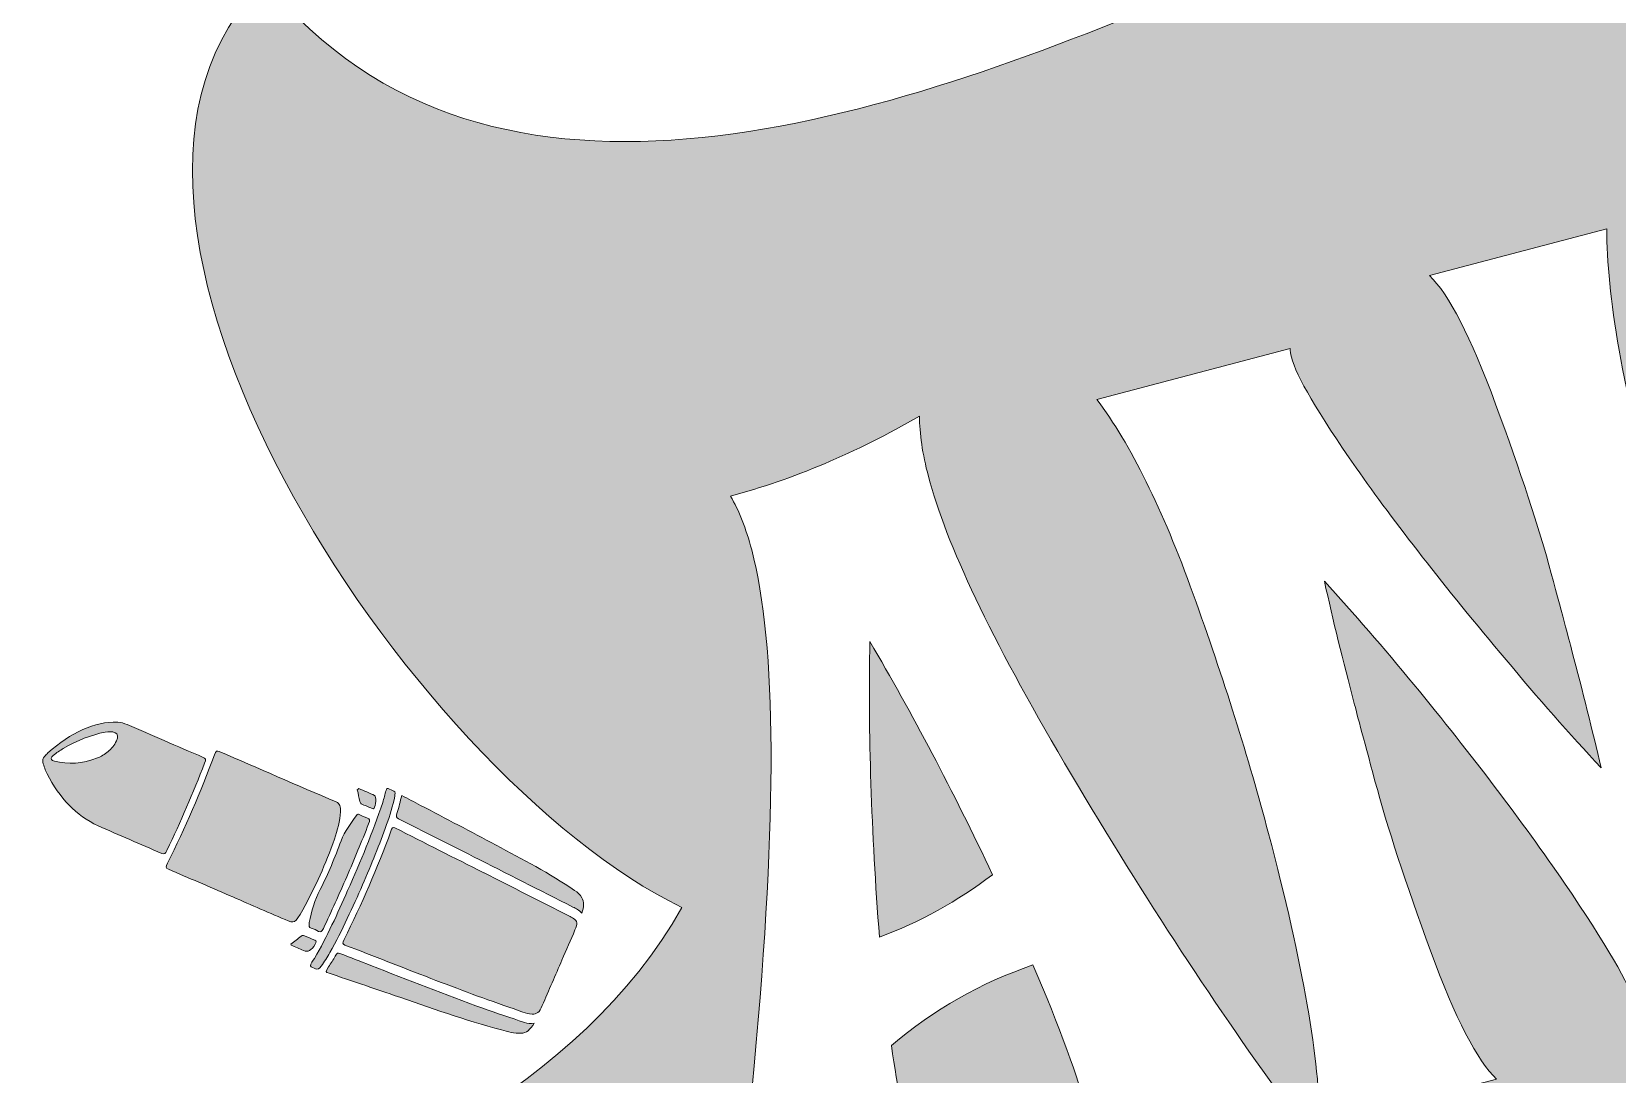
# Model space of a CAD drawing. Header units: inches. Extents: x 188 to 891, y -989 to -92.
# Drawn here: x 188 to 538.8, y -633.9 to -403.1 of the extents above; entities that cross this region are included whole.
import ezdxf

# ---------------------------------------------------------------- set-up
doc = ezdxf.new("R2010")
doc.units = ezdxf.units.IN
doc.header["$MEASUREMENT"] = 0
doc.layers.add('Layer 1', color=7, linetype='Continuous')

# ---------------------------------------------------------------- blocks, each defined once
blk = doc.blocks.new('block 4')
at = {"layer": 'Layer 1', "true_color": 0xbe1e2f}
h = blk.add_hatch(color=242, dxfattribs=at)
h.dxf.hatch_style = 2
edge = h.paths.add_edge_path()
edge.add_spline(control_points=[(217.31, -560.08), (220.19, -561.32), (223.06, -562.58), (225.96, -563.79), (226.45, -564), (226.58, -564.23), (226.25, -565.09), (223.73, -571.63), (220.96, -578.06), (217.91, -584.37), (217.55, -585.11), (217.32, -585.28), (216.82, -585.07), (212.11, -583), (207.36, -581.02), (202.67, -578.91), (197.86, -576.73), (194.17, -572.77), (191.41, -567.42), (191.01, -566.65), (190.69, -565.8), (190.47, -564.86), (190.36, -564.39), (190.45, -563.99), (190.83, -563.59), (191.08, -563.32), (191.32, -563.02), (191.58, -562.79), (196.69, -558.34), (201.84, -555.79), (207.03, -556.01), (207.77, -556.04), (208.46, -556.24), (209.12, -556.53), (211.85, -557.72), (214.58, -558.9), (217.31, -560.08)], knot_values=[0, 0, 0, 0, 1, 1, 1, 2, 2, 2, 3, 3, 3, 4, 4, 4, 5, 5, 5, 6, 6, 6, 7, 7, 7, 8, 8, 8, 9, 9, 9, 10, 10, 10, 11, 11, 11, 12, 12, 12, 12], degree=3, periodic=1)
edge = h.paths.add_edge_path()
edge.add_spline(control_points=[(193.06, -564.64), (196.03, -565.38), (199.18, -565.25), (202.55, -563.91), (203.34, -563.59), (204.12, -563.14), (204.88, -562.52), (205.62, -561.9), (206.28, -561.16), (206.73, -560.14), (207.14, -559.21), (207.05, -558.63), (206.46, -558.34), (205.8, -558), (205.03, -558.08), (204.26, -558.22), (201.18, -558.77), (198.08, -560.06), (194.99, -561.82), (194.23, -562.26), (193.48, -562.75), (192.75, -563.36), (192.2, -563.83), (192.22, -564.18), (192.62, -564.45), (192.75, -564.54), (192.91, -564.58), (193.06, -564.64)], knot_values=[0, 0, 0, 0, 1, 1, 1, 2, 2, 2, 3, 3, 3, 4, 4, 4, 5, 5, 5, 6, 6, 6, 7, 7, 7, 8, 8, 8, 9, 9, 9, 9], degree=3, periodic=1)
h = blk.add_hatch(color=242, dxfattribs=at)
h.dxf.hatch_style = 2
edge = h.paths.add_edge_path()
edge.add_spline(control_points=[(231.72, -594.36), (227.23, -592.42), (222.75, -590.46), (218.24, -588.56), (217.65, -588.31), (217.65, -588.01), (218.06, -587.18), (221.97, -579.39), (225.41, -571.4), (228.42, -563.22), (228.73, -562.36), (228.97, -562.25), (229.49, -562.48), (238.1, -566.23), (246.71, -569.96), (255.35, -573.64), (256.16, -573.99), (256.38, -574.73), (256.32, -575.84), (256.23, -577.85), (255.67, -579.89), (254.97, -581.9), (253.08, -587.31), (250.76, -592.53), (247.96, -597.52), (246.22, -600.62), (246.17, -600.61), (244.04, -599.69), (239.93, -597.91), (235.82, -596.14), (231.72, -594.36)], knot_values=[0, 0, 0, 0, 1, 1, 1, 2, 2, 2, 3, 3, 3, 4, 4, 4, 5, 5, 5, 6, 6, 6, 7, 7, 7, 8, 8, 8, 9, 9, 9, 10, 10, 10, 10], degree=3, periodic=1)
h = blk.add_hatch(color=242, dxfattribs=at)
h.dxf.hatch_style = 2
edge = h.paths.add_edge_path()
edge.add_spline(control_points=[(261.19, -592.04), (259.05, -596.86), (256.76, -602.07), (253.97, -607.01), (253.38, -608.06), (252.75, -609.06), (252.06, -610.01), (251.62, -610.62), (251.23, -610.88), (250.78, -610.57), (250.41, -610.32), (249.75, -610.34), (249.67, -609.93), (249.57, -609.45), (250.25, -608.85), (250.57, -608.29), (253.36, -603.47), (255.64, -598.37), (257.89, -593.26), (260.71, -586.85), (263.48, -580.41), (265.65, -573.76), (265.93, -572.89), (266.16, -572), (266.39, -571.12), (266.49, -570.71), (266.61, -570.57), (266.88, -570.7), (267.29, -570.9), (267.72, -571.08), (268.14, -571.25), (268.55, -571.42), (268.38, -571.96), (268.31, -572.41), (267.94, -574.52), (267.25, -576.6), (266.52, -578.68), (264.97, -583.07), (263.18, -587.37), (261.19, -592.04)], knot_values=[0, 0, 0, 0, 1, 1, 1, 2, 2, 2, 3, 3, 3, 4, 4, 4, 5, 5, 5, 6, 6, 6, 7, 7, 7, 8, 8, 8, 9, 9, 9, 10, 10, 10, 11, 11, 11, 12, 12, 12, 13, 13, 13, 13], degree=3, periodic=1)
h = blk.add_hatch(color=242, dxfattribs=at)
h.dxf.hatch_style = 2
edge = h.paths.add_edge_path()
edge.add_spline(control_points=[(260.34, -570.68), (261.52, -571.19), (262.71, -571.68), (263.87, -572.22), (264.27, -572.41), (264.13, -574.54), (263.73, -575.04), (263.56, -575.26), (263.44, -575.17), (263.32, -575.12), (262.51, -574.78), (261.71, -574.43), (260.91, -574.09), (260.72, -574.01), (260.67, -573.79), (260.62, -573.55), (260.43, -572.7), (260.24, -571.85), (260.04, -570.99), (260.14, -570.89), (260.24, -570.79), (260.34, -570.68)], knot_values=[0, 0, 0, 0, 1, 1, 1, 2, 2, 2, 3, 3, 3, 4, 4, 4, 5, 5, 5, 6, 6, 6, 7, 7, 7, 7], degree=3, periodic=1)
h = blk.add_hatch(color=242, dxfattribs=at)
h.dxf.hatch_style = 2
edge = h.paths.add_edge_path()
edge.add_spline(control_points=[(309.7, -598.31), (309.11, -597.59), (308.42, -597.27), (307.74, -596.93), (300.41, -593.21), (293.08, -589.49), (285.74, -585.77), (280.22, -582.98), (274.7, -580.18), (269.16, -577.42), (268.63, -577.16), (268.58, -576.82), (268.86, -575.99), (269.25, -574.79), (269.52, -573.56), (269.87, -572.23), (271.28, -572.96), (272.66, -573.68), (274.05, -574.41), (279.61, -577.34), (285.18, -580.24), (290.72, -583.21), (296.61, -586.36), (302.54, -589.44), (308.11, -593.24), (308.73, -593.66), (309.31, -594.14), (309.72, -594.87), (310.22, -595.76), (310.22, -596.86), (309.7, -598.31)], knot_values=[0, 0, 0, 0, 1, 1, 1, 2, 2, 2, 3, 3, 3, 4, 4, 4, 5, 5, 5, 6, 6, 6, 7, 7, 7, 8, 8, 8, 9, 9, 9, 10, 10, 10, 10], degree=3, periodic=1)
h = blk.add_hatch(color=242, dxfattribs=at)
h.dxf.hatch_style = 2
edge = h.paths.add_edge_path()
edge.add_spline(control_points=[(257.72, -590.21), (256.02, -594.04), (254.32, -597.88), (252.52, -601.66), (252.17, -602.37), (251.93, -602.55), (251.48, -602.3), (250.96, -602), (250.41, -601.76), (249.83, -601.58), (249.36, -601.44), (249.27, -601.12), (249.41, -600.37), (249.88, -597.84), (250.61, -595.42), (251.84, -593.01), (253.61, -589.54), (255.1, -585.91), (256.43, -582.24), (257.24, -580.03), (258.64, -578.45), (259.82, -576.62), (260.05, -576.26), (260.24, -576.36), (260.43, -576.44), (261.05, -576.71), (261.64, -577.02), (262.28, -577.22), (262.78, -577.39), (262.85, -577.7), (262.54, -578.48), (261, -582.42), (259.37, -586.32), (257.72, -590.21)], knot_values=[0, 0, 0, 0, 1, 1, 1, 2, 2, 2, 3, 3, 3, 4, 4, 4, 5, 5, 5, 6, 6, 6, 7, 7, 7, 8, 8, 8, 9, 9, 9, 10, 10, 10, 11, 11, 11, 11], degree=3, periodic=1)
h = blk.add_hatch(color=242, dxfattribs=at)
h.dxf.hatch_style = 2
edge = h.paths.add_edge_path()
edge.add_spline(control_points=[(288.07, -589.34), (294.33, -592.52), (300.59, -595.71), (306.85, -598.89), (307.2, -599.07), (307.55, -599.23), (307.88, -599.45), (308.72, -599.99), (308.79, -600.58), (308.19, -601.98), (307.24, -604.21), (306.27, -606.43), (305.31, -608.65), (303.86, -612.01), (302.41, -615.37), (300.95, -618.73), (300.29, -620.25), (299.79, -620.67), (298.69, -620.61), (297.27, -620.53), (296.03, -619.92), (294.75, -619.49), (288.53, -617.37), (282.39, -615.07), (276.28, -612.71), (269.94, -610.27), (263.63, -607.78), (257.3, -605.34), (256.76, -605.13), (256.69, -604.93), (257.11, -604.08), (261.01, -596.28), (264.46, -588.29), (267.48, -580.11), (267.7, -579.53), (267.8, -579.09), (268.34, -579.37), (274.91, -582.72), (281.49, -586.04), (288.06, -589.36), (288.07, -589.35), (288.07, -589.35), (288.07, -589.34)], knot_values=[0, 0, 0, 0, 1, 1, 1, 2, 2, 2, 3, 3, 3, 4, 4, 4, 5, 5, 5, 6, 6, 6, 7, 7, 7, 8, 8, 8, 9, 9, 9, 10, 10, 10, 11, 11, 11, 12, 12, 12, 13, 13, 13, 14, 14, 14, 14], degree=3, periodic=1)
h = blk.add_hatch(color=242, dxfattribs=at)
h.dxf.hatch_style = 2
edge = h.paths.add_edge_path()
edge.add_spline(control_points=[(245.3, -605.15), (246.11, -604.53), (246.87, -603.96), (247.62, -603.37), (247.9, -603.15), (248.11, -603.16), (248.33, -603.26), (249.08, -603.6), (249.84, -603.95), (250.61, -604.24), (250.99, -604.39), (251.04, -604.62), (250.72, -605.16), (249.89, -606.51), (249.06, -606.97), (248.13, -606.57), (247.22, -606.17), (246.32, -605.77), (245.41, -605.37), (245.38, -605.36), (245.37, -605.29), (245.3, -605.15)], knot_values=[0, 0, 0, 0, 1, 1, 1, 2, 2, 2, 3, 3, 3, 4, 4, 4, 5, 5, 5, 6, 6, 6, 7, 7, 7, 7], degree=3, periodic=1)
h = blk.add_hatch(color=242, dxfattribs=at)
h.dxf.hatch_style = 2
edge = h.paths.add_edge_path()
edge.add_spline(control_points=[(299.18, -622.6), (298.31, -624.18), (297.35, -624.78), (296.3, -624.86), (294.74, -624.97), (293.35, -624.5), (291.94, -624.12), (283.86, -621.97), (276.03, -619.18), (268.17, -616.47), (263.39, -614.83), (258.59, -613.2), (253.8, -611.57), (252.94, -611.28), (252.95, -611.29), (253.67, -610.18), (254.18, -609.39), (254.71, -608.6), (255.15, -607.76), (255.5, -607.1), (255.76, -607.02), (256.17, -607.19), (258.44, -608.1), (260.73, -608.97), (263, -609.86), (271.24, -613.12), (279.51, -616.3), (287.84, -619.34), (290.87, -620.44), (293.95, -621.44), (297.02, -622.48), (297.65, -622.69), (298.34, -622.74), (299.18, -622.6)], knot_values=[0, 0, 0, 0, 1, 1, 1, 2, 2, 2, 3, 3, 3, 4, 4, 4, 5, 5, 5, 6, 6, 6, 7, 7, 7, 8, 8, 8, 9, 9, 9, 10, 10, 10, 11, 11, 11, 11], degree=3, periodic=1)
at = {"layer": 'Layer 1', "lineweight": 0}
for points, knots in [([(217.31, -560.08), (220.19, -561.32), (223.06, -562.58), (225.96, -563.79), (226.45, -564), (226.58, -564.23), (226.25, -565.09), (223.73, -571.63), (220.96, -578.06), (217.91, -584.37), (217.55, -585.11), (217.32, -585.28), (216.82, -585.07), (212.11, -583), (207.36, -581.02), (202.67, -578.91), (197.86, -576.73), (194.17, -572.77), (191.41, -567.42), (191.01, -566.65), (190.69, -565.8), (190.47, -564.86), (190.36, -564.39), (190.45, -563.99), (190.83, -563.59), (191.08, -563.32), (191.32, -563.02), (191.58, -562.79), (196.69, -558.34), (201.84, -555.79), (207.03, -556.01), (207.77, -556.04), (208.46, -556.24), (209.12, -556.53), (211.85, -557.72), (214.58, -558.9), (217.31, -560.08)], [0, 0, 0, 0, 1, 1, 1, 2, 2, 2, 3, 3, 3, 4, 4, 4, 5, 5, 5, 6, 6, 6, 7, 7, 7, 8, 8, 8, 9, 9, 9, 10, 10, 10, 11, 11, 11, 12, 12, 12, 12]), ([(193.06, -564.64), (196.03, -565.38), (199.18, -565.25), (202.55, -563.91), (203.34, -563.59), (204.12, -563.14), (204.88, -562.52), (205.62, -561.9), (206.28, -561.16), (206.73, -560.14), (207.14, -559.21), (207.05, -558.63), (206.46, -558.34), (205.8, -558), (205.03, -558.08), (204.26, -558.22), (201.18, -558.77), (198.08, -560.06), (194.99, -561.82), (194.23, -562.26), (193.48, -562.75), (192.75, -563.36), (192.2, -563.83), (192.22, -564.18), (192.62, -564.45), (192.75, -564.54), (192.91, -564.58), (193.06, -564.64)], [0, 0, 0, 0, 1, 1, 1, 2, 2, 2, 3, 3, 3, 4, 4, 4, 5, 5, 5, 6, 6, 6, 7, 7, 7, 8, 8, 8, 9, 9, 9, 9]), ([(231.72, -594.36), (227.23, -592.42), (222.75, -590.46), (218.24, -588.56), (217.65, -588.31), (217.65, -588.01), (218.06, -587.18), (221.97, -579.39), (225.41, -571.4), (228.42, -563.22), (228.73, -562.36), (228.97, -562.25), (229.49, -562.48), (238.1, -566.23), (246.71, -569.96), (255.35, -573.64), (256.16, -573.99), (256.38, -574.73), (256.32, -575.84), (256.23, -577.85), (255.67, -579.89), (254.97, -581.9), (253.08, -587.31), (250.76, -592.53), (247.96, -597.52), (246.22, -600.62), (246.17, -600.61), (244.04, -599.69), (239.93, -597.91), (235.82, -596.14), (231.72, -594.36)], [0, 0, 0, 0, 1, 1, 1, 2, 2, 2, 3, 3, 3, 4, 4, 4, 5, 5, 5, 6, 6, 6, 7, 7, 7, 8, 8, 8, 9, 9, 9, 10, 10, 10, 10]), ([(261.19, -592.04), (259.05, -596.86), (256.76, -602.07), (253.97, -607.01), (253.38, -608.06), (252.75, -609.06), (252.06, -610.01), (251.62, -610.62), (251.23, -610.88), (250.78, -610.57), (250.41, -610.32), (249.75, -610.34), (249.67, -609.93), (249.57, -609.45), (250.25, -608.85), (250.57, -608.29), (253.36, -603.47), (255.64, -598.37), (257.89, -593.26), (260.71, -586.85), (263.48, -580.41), (265.65, -573.76), (265.93, -572.89), (266.16, -572), (266.39, -571.12), (266.49, -570.71), (266.61, -570.57), (266.88, -570.7), (267.29, -570.9), (267.72, -571.08), (268.14, -571.25), (268.55, -571.42), (268.38, -571.96), (268.31, -572.41), (267.94, -574.52), (267.25, -576.6), (266.52, -578.68), (264.97, -583.07), (263.18, -587.37), (261.19, -592.04)], [0, 0, 0, 0, 1, 1, 1, 2, 2, 2, 3, 3, 3, 4, 4, 4, 5, 5, 5, 6, 6, 6, 7, 7, 7, 8, 8, 8, 9, 9, 9, 10, 10, 10, 11, 11, 11, 12, 12, 12, 13, 13, 13, 13]), ([(260.34, -570.68), (261.52, -571.19), (262.71, -571.68), (263.87, -572.22), (264.27, -572.41), (264.13, -574.54), (263.73, -575.04), (263.56, -575.26), (263.44, -575.17), (263.32, -575.12), (262.51, -574.78), (261.71, -574.43), (260.91, -574.09), (260.72, -574.01), (260.67, -573.79), (260.62, -573.55), (260.43, -572.7), (260.24, -571.85), (260.04, -570.99), (260.14, -570.89), (260.24, -570.79), (260.34, -570.68)], [0, 0, 0, 0, 1, 1, 1, 2, 2, 2, 3, 3, 3, 4, 4, 4, 5, 5, 5, 6, 6, 6, 7, 7, 7, 7]), ([(309.7, -598.31), (309.11, -597.59), (308.42, -597.27), (307.74, -596.93), (300.41, -593.21), (293.08, -589.49), (285.74, -585.77), (280.22, -582.98), (274.7, -580.18), (269.16, -577.42), (268.63, -577.16), (268.58, -576.82), (268.86, -575.99), (269.25, -574.79), (269.52, -573.56), (269.87, -572.23), (271.28, -572.96), (272.66, -573.68), (274.05, -574.41), (279.61, -577.34), (285.18, -580.24), (290.72, -583.21), (296.61, -586.36), (302.54, -589.44), (308.11, -593.24), (308.73, -593.66), (309.31, -594.14), (309.72, -594.87), (310.22, -595.76), (310.22, -596.86), (309.7, -598.31)], [0, 0, 0, 0, 1, 1, 1, 2, 2, 2, 3, 3, 3, 4, 4, 4, 5, 5, 5, 6, 6, 6, 7, 7, 7, 8, 8, 8, 9, 9, 9, 10, 10, 10, 10]), ([(257.72, -590.21), (256.02, -594.04), (254.32, -597.88), (252.52, -601.66), (252.17, -602.37), (251.93, -602.55), (251.48, -602.3), (250.96, -602), (250.41, -601.76), (249.83, -601.58), (249.36, -601.44), (249.27, -601.12), (249.41, -600.37), (249.88, -597.84), (250.61, -595.42), (251.84, -593.01), (253.61, -589.54), (255.1, -585.91), (256.43, -582.24), (257.24, -580.03), (258.64, -578.45), (259.82, -576.62), (260.05, -576.26), (260.24, -576.36), (260.43, -576.44), (261.05, -576.71), (261.64, -577.02), (262.28, -577.22), (262.78, -577.39), (262.85, -577.7), (262.54, -578.48), (261, -582.42), (259.37, -586.32), (257.72, -590.21)], [0, 0, 0, 0, 1, 1, 1, 2, 2, 2, 3, 3, 3, 4, 4, 4, 5, 5, 5, 6, 6, 6, 7, 7, 7, 8, 8, 8, 9, 9, 9, 10, 10, 10, 11, 11, 11, 11]), ([(288.07, -589.34), (294.33, -592.52), (300.59, -595.71), (306.85, -598.89), (307.2, -599.07), (307.55, -599.23), (307.88, -599.45), (308.72, -599.99), (308.79, -600.58), (308.19, -601.98), (307.24, -604.21), (306.27, -606.43), (305.31, -608.65), (303.86, -612.01), (302.41, -615.37), (300.95, -618.73), (300.29, -620.25), (299.79, -620.67), (298.69, -620.61), (297.27, -620.53), (296.03, -619.92), (294.75, -619.49), (288.53, -617.37), (282.39, -615.07), (276.28, -612.71), (269.94, -610.27), (263.63, -607.78), (257.3, -605.34), (256.76, -605.13), (256.69, -604.93), (257.11, -604.08), (261.01, -596.28), (264.46, -588.29), (267.48, -580.11), (267.7, -579.53), (267.8, -579.09), (268.34, -579.37), (274.91, -582.72), (281.49, -586.04), (288.06, -589.36), (288.07, -589.35), (288.07, -589.35), (288.07, -589.34)], [0, 0, 0, 0, 1, 1, 1, 2, 2, 2, 3, 3, 3, 4, 4, 4, 5, 5, 5, 6, 6, 6, 7, 7, 7, 8, 8, 8, 9, 9, 9, 10, 10, 10, 11, 11, 11, 12, 12, 12, 13, 13, 13, 14, 14, 14, 14]), ([(245.3, -605.15), (246.11, -604.53), (246.87, -603.96), (247.62, -603.37), (247.9, -603.15), (248.11, -603.16), (248.33, -603.26), (249.08, -603.6), (249.84, -603.95), (250.61, -604.24), (250.99, -604.39), (251.04, -604.62), (250.72, -605.16), (249.89, -606.51), (249.06, -606.97), (248.13, -606.57), (247.22, -606.17), (246.32, -605.77), (245.41, -605.37), (245.38, -605.36), (245.37, -605.29), (245.3, -605.15)], [0, 0, 0, 0, 1, 1, 1, 2, 2, 2, 3, 3, 3, 4, 4, 4, 5, 5, 5, 6, 6, 6, 7, 7, 7, 7]), ([(299.18, -622.6), (298.31, -624.18), (297.35, -624.78), (296.3, -624.86), (294.74, -624.97), (293.35, -624.5), (291.94, -624.12), (283.86, -621.97), (276.03, -619.18), (268.17, -616.47), (263.39, -614.83), (258.59, -613.2), (253.8, -611.57), (252.94, -611.28), (252.95, -611.29), (253.67, -610.18), (254.18, -609.39), (254.71, -608.6), (255.15, -607.76), (255.5, -607.1), (255.76, -607.02), (256.17, -607.19), (258.44, -608.1), (260.73, -608.97), (263, -609.86), (271.24, -613.12), (279.51, -616.3), (287.84, -619.34), (290.87, -620.44), (293.95, -621.44), (297.02, -622.48), (297.65, -622.69), (298.34, -622.74), (299.18, -622.6)], [0, 0, 0, 0, 1, 1, 1, 2, 2, 2, 3, 3, 3, 4, 4, 4, 5, 5, 5, 6, 6, 6, 7, 7, 7, 8, 8, 8, 9, 9, 9, 10, 10, 10, 11, 11, 11, 11])]:
    blk.add_open_spline(points, degree=3, knots=knots, dxfattribs=at)
blk = doc.blocks.new('block 7')
at = {"layer": 'Layer 1', "lineweight": 0}
for points, knots in [([(698.6, -486.04), (698.6, -486.04), (698.6, -477.57), (698.6, -477.57), (704.24, -433.39), (758.78, -413.64), (802.96, -406.12), (778.51, -343.12), (703.26, -333.71), (628.99, -341.23), (566.91, -348.76), (519.91, -361.92), (442.81, -394.84), (379.81, -421.16), (289.55, -454.07), (239.72, -392.01), (188, -441.84), (271.66, -567.84), (331.84, -596.99), (309.28, -637.42), (263.2, -656.24), (213.37, -682.56), (237.83, -750.26), (398.63, -752.14), (500.17, -719.24), (593.26, -691.97), (691.06, -661.88), (789.79, -677.86), (789.79, -677.86), (792.61, -675.04), (792.61, -675.04), (820.8, -610.15), (762.52, -521.77), (698.6, -486.04)], [0, 0, 0, 0, 1, 1, 1, 2, 2, 2, 3, 3, 3, 4, 4, 4, 5, 5, 5, 6, 6, 6, 7, 7, 7, 8, 8, 8, 9, 9, 9, 10, 10, 10, 11, 11, 11, 11]), ([(542.75, -618.63), (541.58, -614.21), (536.36, -605.2), (527.08, -591.61), (517.8, -578.03), (506.71, -563.39), (493.81, -547.69), (487.11, -539.55), (480.5, -531.92), (473.98, -524.79), (475.9, -533.4), (478.1, -542.41), (480.58, -551.83), (480.95, -553.23), (482.48, -558.96), (485.18, -569.02), (487.88, -579.09), (491.97, -591.61), (497.45, -606.59), (502.93, -621.57), (507.82, -631.04), (512.1, -634.99), (512.1, -634.99), (472.91, -645.33), (472.91, -645.33), (473.03, -631.19), (469.27, -609.62), (461.63, -580.62), (457.26, -564.07), (451.71, -546.42), (444.96, -527.65), (438.22, -508.88), (431.12, -494.52), (423.68, -484.57), (423.68, -484.57), (466.44, -473.29), (466.44, -473.29), (466.4, -473.83), (466.49, -474.46), (466.68, -475.2), (467.78, -479.38), (472.56, -487.54), (481.02, -499.67), (489.48, -511.81), (500.53, -525.98), (514.18, -542.19), (521.23, -550.66), (528.24, -558.63), (535.2, -566.08), (533.29, -557.82), (531.14, -549.19), (528.76, -540.18), (528.4, -538.79), (526.87, -533.08), (524.18, -523.05), (521.49, -513.03), (517.39, -500.55), (511.88, -485.62), (506.36, -470.69), (501.49, -461.2), (497.27, -457.15), (497.27, -457.15), (536.47, -446.81), (536.47, -446.81), (536.36, -461.03), (540.13, -482.6), (547.75, -511.51), (552.11, -528.06), (557.64, -545.69), (564.32, -564.38), (571, -583.08), (578.07, -597.4), (585.51, -607.35), (585.51, -607.35), (542.75, -618.63), (542.75, -618.63)], [0, 0, 0, 0, 1, 1, 1, 2, 2, 2, 3, 3, 3, 4, 4, 4, 5, 5, 5, 6, 6, 6, 7, 7, 7, 8, 8, 8, 9, 9, 9, 10, 10, 10, 11, 11, 11, 12, 12, 12, 13, 13, 13, 14, 14, 14, 15, 15, 15, 16, 16, 16, 17, 17, 17, 18, 18, 18, 19, 19, 19, 20, 20, 20, 21, 21, 21, 22, 22, 22, 23, 23, 23, 24, 24, 24, 25, 25, 25, 25]), ([(423.32, -655.65), (423.78, -653.07), (423.28, -649), (421.81, -643.43), (419.5, -634.66), (415.4, -623.43), (409.51, -609.74), (398.01, -613.65), (387.57, -619.6), (378.2, -627.59), (379.67, -637.46), (380.99, -644.64), (382.18, -649.15), (383.54, -654.31), (385.01, -657.87), (386.57, -659.82), (386.57, -659.82), (343.81, -671.09), (343.81, -671.09), (344.42, -667.08), (345.76, -654.07), (347.84, -632.05), (352.98, -576.81), (352.8, -538.74), (347.29, -517.85), (346.04, -513.1), (344.47, -509.14), (342.58, -505.95), (356.34, -502.32), (370.29, -496.41), (384.43, -488.22), (384.39, -492.08), (385.05, -496.55), (386.39, -501.63), (390.32, -516.54), (400.36, -537.68), (416.51, -565.05), (432.84, -592.73), (448.91, -617.45), (464.72, -639.21), (449.98, -643.1), (436.18, -648.58), (423.32, -655.65)], [0, 0, 0, 0, 1, 1, 1, 2, 2, 2, 3, 3, 3, 4, 4, 4, 5, 5, 5, 6, 6, 6, 7, 7, 7, 8, 8, 8, 9, 9, 9, 10, 10, 10, 11, 11, 11, 12, 12, 12, 13, 13, 13, 14, 14, 14, 14])]:
    blk.add_open_spline(points, degree=3, knots=knots, dxfattribs=at)
blk = doc.blocks.new('block 2')
at = {"layer": 'Layer 1', "true_color": 0x030405}
h = blk.add_hatch(color=178, dxfattribs=at)
h.dxf.hatch_style = 2
edge = h.paths.add_edge_path()
edge.add_spline(control_points=[(375.55, -603.58), (384.49, -600.26), (392.83, -595.66), (400.56, -589.76), (391.81, -571.22), (382.77, -554.02), (373.42, -538.17), (373.04, -558.34), (373.75, -580.14), (375.55, -603.58)], knot_values=[0, 0, 0, 0, 1, 1, 1, 2, 2, 2, 3, 3, 3, 3], degree=3, periodic=1)
edge = h.paths.add_edge_path()
edge.add_spline(control_points=[(619.9, -460.16), (613.1, -454.33), (604.95, -452.01), (595.46, -453.2), (597.12, -467.83), (601.4, -488.21), (608.29, -514.34), (608.62, -515.57), (610.06, -520.95), (612.62, -530.48), (615.17, -540.02), (619.11, -551.88), (624.43, -566.07), (626.47, -571.49), (628.41, -576.15), (630.22, -580.05), (634.13, -576.92), (637.29, -572.14), (639.72, -565.72), (643.53, -555.6), (645.33, -544.33), (645.12, -531.9), (644.91, -519.47), (643.45, -508.1), (640.72, -497.77), (636.25, -480.82), (629.31, -468.28), (619.9, -460.16)], knot_values=[0, 0, 0, 0, 1, 1, 1, 2, 2, 2, 3, 3, 3, 4, 4, 4, 5, 5, 5, 6, 6, 6, 7, 7, 7, 8, 8, 8, 9, 9, 9, 9], degree=3, periodic=1)
edge = h.paths.add_edge_path()
edge.add_spline(control_points=[(698.6, -486.04), (698.6, -486.04), (698.6, -477.57), (698.6, -477.57), (704.24, -433.39), (758.78, -413.64), (802.96, -406.12), (778.51, -343.12), (703.26, -333.71), (628.99, -341.23), (566.91, -348.76), (519.91, -361.92), (442.81, -394.84), (379.81, -421.16), (289.55, -454.07), (239.72, -392.01), (188, -441.84), (271.66, -567.84), (331.84, -596.99), (309.28, -637.42), (263.2, -656.24), (213.37, -682.56), (237.83, -750.26), (398.63, -752.14), (500.17, -719.24), (593.26, -691.97), (691.06, -661.88), (789.79, -677.86), (789.79, -677.86), (792.61, -675.04), (792.61, -675.04), (820.8, -610.15), (762.52, -521.77), (698.6, -486.04)], knot_values=[0, 0, 0, 0, 1, 1, 1, 2, 2, 2, 3, 3, 3, 4, 4, 4, 5, 5, 5, 6, 6, 6, 7, 7, 7, 8, 8, 8, 9, 9, 9, 10, 10, 10, 11, 11, 11, 11], degree=3, periodic=1)
edge = h.paths.add_edge_path()
edge.add_spline(control_points=[(423.32, -655.65), (423.78, -653.07), (423.28, -649), (421.81, -643.43), (419.5, -634.66), (415.4, -623.43), (409.51, -609.74), (398.01, -613.65), (387.57, -619.6), (378.2, -627.59), (379.67, -637.46), (380.99, -644.64), (382.18, -649.15), (383.54, -654.31), (385.01, -657.87), (386.57, -659.82), (386.57, -659.82), (343.81, -671.09), (343.81, -671.09), (344.42, -667.08), (345.76, -654.07), (347.84, -632.05), (352.98, -576.81), (352.8, -538.74), (347.29, -517.85), (346.04, -513.1), (344.47, -509.14), (342.58, -505.95), (356.34, -502.32), (370.29, -496.41), (384.43, -488.22), (384.39, -492.08), (385.05, -496.55), (386.39, -501.63), (390.32, -516.54), (400.36, -537.68), (416.51, -565.05), (432.84, -592.73), (448.91, -617.45), (464.72, -639.21), (449.98, -643.1), (436.18, -648.58), (423.32, -655.65)], knot_values=[0, 0, 0, 0, 1, 1, 1, 2, 2, 2, 3, 3, 3, 4, 4, 4, 5, 5, 5, 6, 6, 6, 7, 7, 7, 8, 8, 8, 9, 9, 9, 10, 10, 10, 11, 11, 11, 12, 12, 12, 13, 13, 13, 14, 14, 14, 14], degree=3, periodic=1)
edge = h.paths.add_edge_path()
edge.add_spline(control_points=[(542.75, -618.63), (541.58, -614.21), (536.36, -605.2), (527.08, -591.61), (517.8, -578.03), (506.71, -563.39), (493.81, -547.69), (487.11, -539.55), (480.5, -531.92), (473.98, -524.79), (475.9, -533.4), (478.1, -542.41), (480.58, -551.83), (480.95, -553.23), (482.48, -558.96), (485.18, -569.02), (487.88, -579.09), (491.97, -591.61), (497.45, -606.59), (502.93, -621.57), (507.82, -631.04), (512.1, -634.99), (512.1, -634.99), (472.91, -645.33), (472.91, -645.33), (473.03, -631.19), (469.27, -609.62), (461.63, -580.62), (457.26, -564.07), (451.71, -546.42), (444.96, -527.65), (438.22, -508.88), (431.12, -494.52), (423.68, -484.57), (423.68, -484.57), (466.44, -473.29), (466.44, -473.29), (466.4, -473.83), (466.49, -474.46), (466.68, -475.2), (467.78, -479.38), (472.56, -487.54), (481.02, -499.67), (489.48, -511.81), (500.53, -525.98), (514.18, -542.19), (521.23, -550.66), (528.24, -558.63), (535.2, -566.08), (533.29, -557.82), (531.14, -549.19), (528.76, -540.18), (528.4, -538.79), (526.87, -533.08), (524.18, -523.05), (521.49, -513.03), (517.39, -500.55), (511.88, -485.62), (506.36, -470.69), (501.49, -461.2), (497.27, -457.15), (497.27, -457.15), (536.47, -446.81), (536.47, -446.81), (536.36, -461.03), (540.13, -482.6), (547.75, -511.51), (552.11, -528.06), (557.64, -545.69), (564.32, -564.38), (571, -583.08), (578.07, -597.4), (585.51, -607.35), (585.51, -607.35), (542.75, -618.63), (542.75, -618.63)], knot_values=[0, 0, 0, 0, 1, 1, 1, 2, 2, 2, 3, 3, 3, 4, 4, 4, 5, 5, 5, 6, 6, 6, 7, 7, 7, 8, 8, 8, 9, 9, 9, 10, 10, 10, 11, 11, 11, 12, 12, 12, 13, 13, 13, 14, 14, 14, 15, 15, 15, 16, 16, 16, 17, 17, 17, 18, 18, 18, 19, 19, 19, 20, 20, 20, 21, 21, 21, 22, 22, 22, 23, 23, 23, 24, 24, 24, 25, 25, 25, 25], degree=3, periodic=1)
edge = h.paths.add_edge_path()
edge.add_spline(control_points=[(681.08, -529.19), (680.32, -539.29), (677.9, -548.86), (673.8, -557.92), (666.43, -574.14), (655.48, -584.96), (640.96, -590.37), (626.44, -595.77), (613.08, -601.92), (600.88, -608.82), (600.98, -594.6), (597.13, -572.66), (589.31, -543.01), (584.86, -526.13), (579.21, -508.13), (572.37, -488.99), (565.52, -469.85), (558.41, -455.26), (551.03, -445.2), (563.53, -445.76), (578.29, -443.93), (595.31, -439.7), (615.61, -434.61), (633.43, -438.06), (648.77, -450.05), (663.01, -461.19), (672.76, -476.71), (678.01, -496.62), (680.79, -507.18), (681.82, -518.04), (681.08, -529.19)], knot_values=[0, 0, 0, 0, 1, 1, 1, 2, 2, 2, 3, 3, 3, 4, 4, 4, 5, 5, 5, 6, 6, 6, 7, 7, 7, 8, 8, 8, 9, 9, 9, 10, 10, 10, 10], degree=3, periodic=1)
at = {"layer": 'Layer 1', "lineweight": 0}
blk.add_open_spline([(375.55, -603.58), (384.49, -600.26), (392.83, -595.66), (400.56, -589.76), (391.81, -571.22), (382.77, -554.02), (373.42, -538.17), (373.04, -558.34), (373.75, -580.14), (375.55, -603.58)], degree=3, knots=[0, 0, 0, 0, 1, 1, 1, 2, 2, 2, 3, 3, 3, 3], dxfattribs=at)
at = {"layer": 'Layer 1'}
for name in ['block 7', 'block 4']:
    blk.add_blockref(name, (0, 0), dxfattribs=at)

msp = doc.modelspace()

# ---------------------------------------------------------------- block references
at = {"layer": 'Layer 1'}
msp.add_blockref('block 2', (0, 0), dxfattribs=at)

doc.saveas('drawing.dxf')
